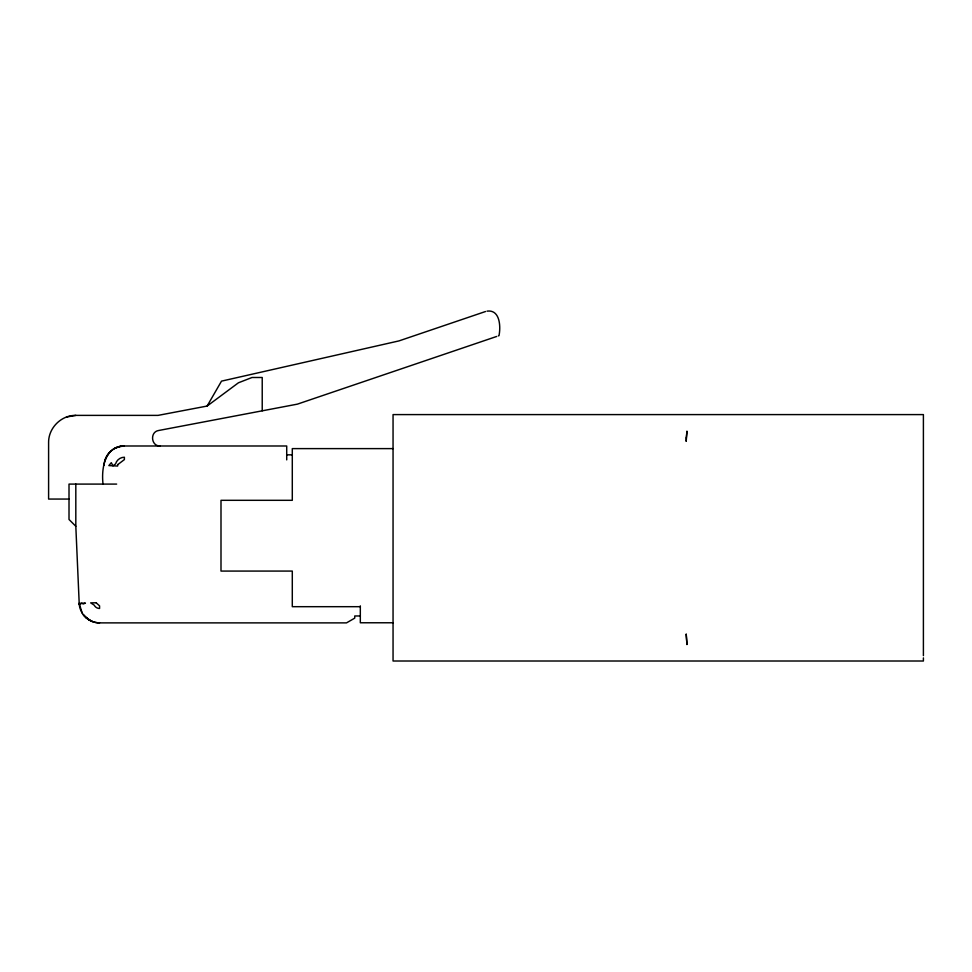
<?xml version="1.0" encoding="UTF-8"?>
<svg xmlns="http://www.w3.org/2000/svg" width="972" height="972" viewBox="0 0 972 972"><rect width="100%" height="100%" fill="white"/><g stroke="black" fill="none" stroke-linecap="round" stroke-linejoin="round"><path stroke-width="1.46" d="M103.032 484.092C101.234 468.868 104.551 445.856 124.392 445.99L286.716 445.99L286.716 459.878M104.016 465.333C104.441 456.147 111.598 447.971 120.637 446.342M104.927 460.266L107.078 455.589L110.346 451.603M69.012 499.061L48.6 499.061L48.6 442.588C48.381 427.996 61.224 415.129 75.816 415.384L158.035 415.384L207.121 406.053L221.507 381.133L398.97 340.905L485.502 311.526M207.121 406.053L238.419 382.798L252.027 377.488L262.221 377.488L262.221 410.816M114.502 448.554L119.277 446.646L124.392 445.99M496.704 336.458L297.383 404.145L158.715 430.487C149.652 431.787 151.025 446.403 160.173 445.99M498.405 335.887L498.988 335.68C500.823 326.896 500.179 309.315 487.033 311.137M66.509 417.024L75.816 415.384M360.32 615.969L354.756 615.969L354.756 618.119L346.506 622.882L99.569 622.882C88.962 623.101 79.583 613.903 79.182 603.369L85.427 603.09L83.325 603.977L81.526 603.26L80.299 604.256L79.449 603.357L79.242 604.353L75.816 526.277L75.816 484.092M393.053 448.614L292.293 448.614L292.293 500.313L220.996 500.313L220.996 571.074L292.293 571.074L292.293 606.686L360.32 606.686M286.716 454.835L292.293 454.835M116.652 484.092L69.012 484.092L69.012 519.473L75.816 526.277M393.053 622.773L360.32 622.773L360.32 605.872M99.569 622.882C93.263 622.724 87.14 619.796 83.288 614.778L89.618 620.294M92.194 621.509L85.815 617.56M79.182 603.369L82.195 613.186M923.4 655.663L923.4 414.594L393.053 414.594L393.053 661.009L923.4 661.009L923.4 657.874M686.293 437.886L686.208 441.373L686.949 431.131L686.293 437.886M117.843 464.543L117.6 466.05L108.864 465.588L111.306 462.684L112.946 465.807L115.571 463.899A9.161 9.161 0 0 1 124.392 457.241L124.392 459.598L117.843 464.543M96.179 602.786L90.663 602.859L94.199 605.143A5.99 5.99 0 0 0 99.569 608.472L99.569 605.872L96.179 602.786M686.949 644.485L686.208 634.23L686.949 644.485"/></g></svg>
